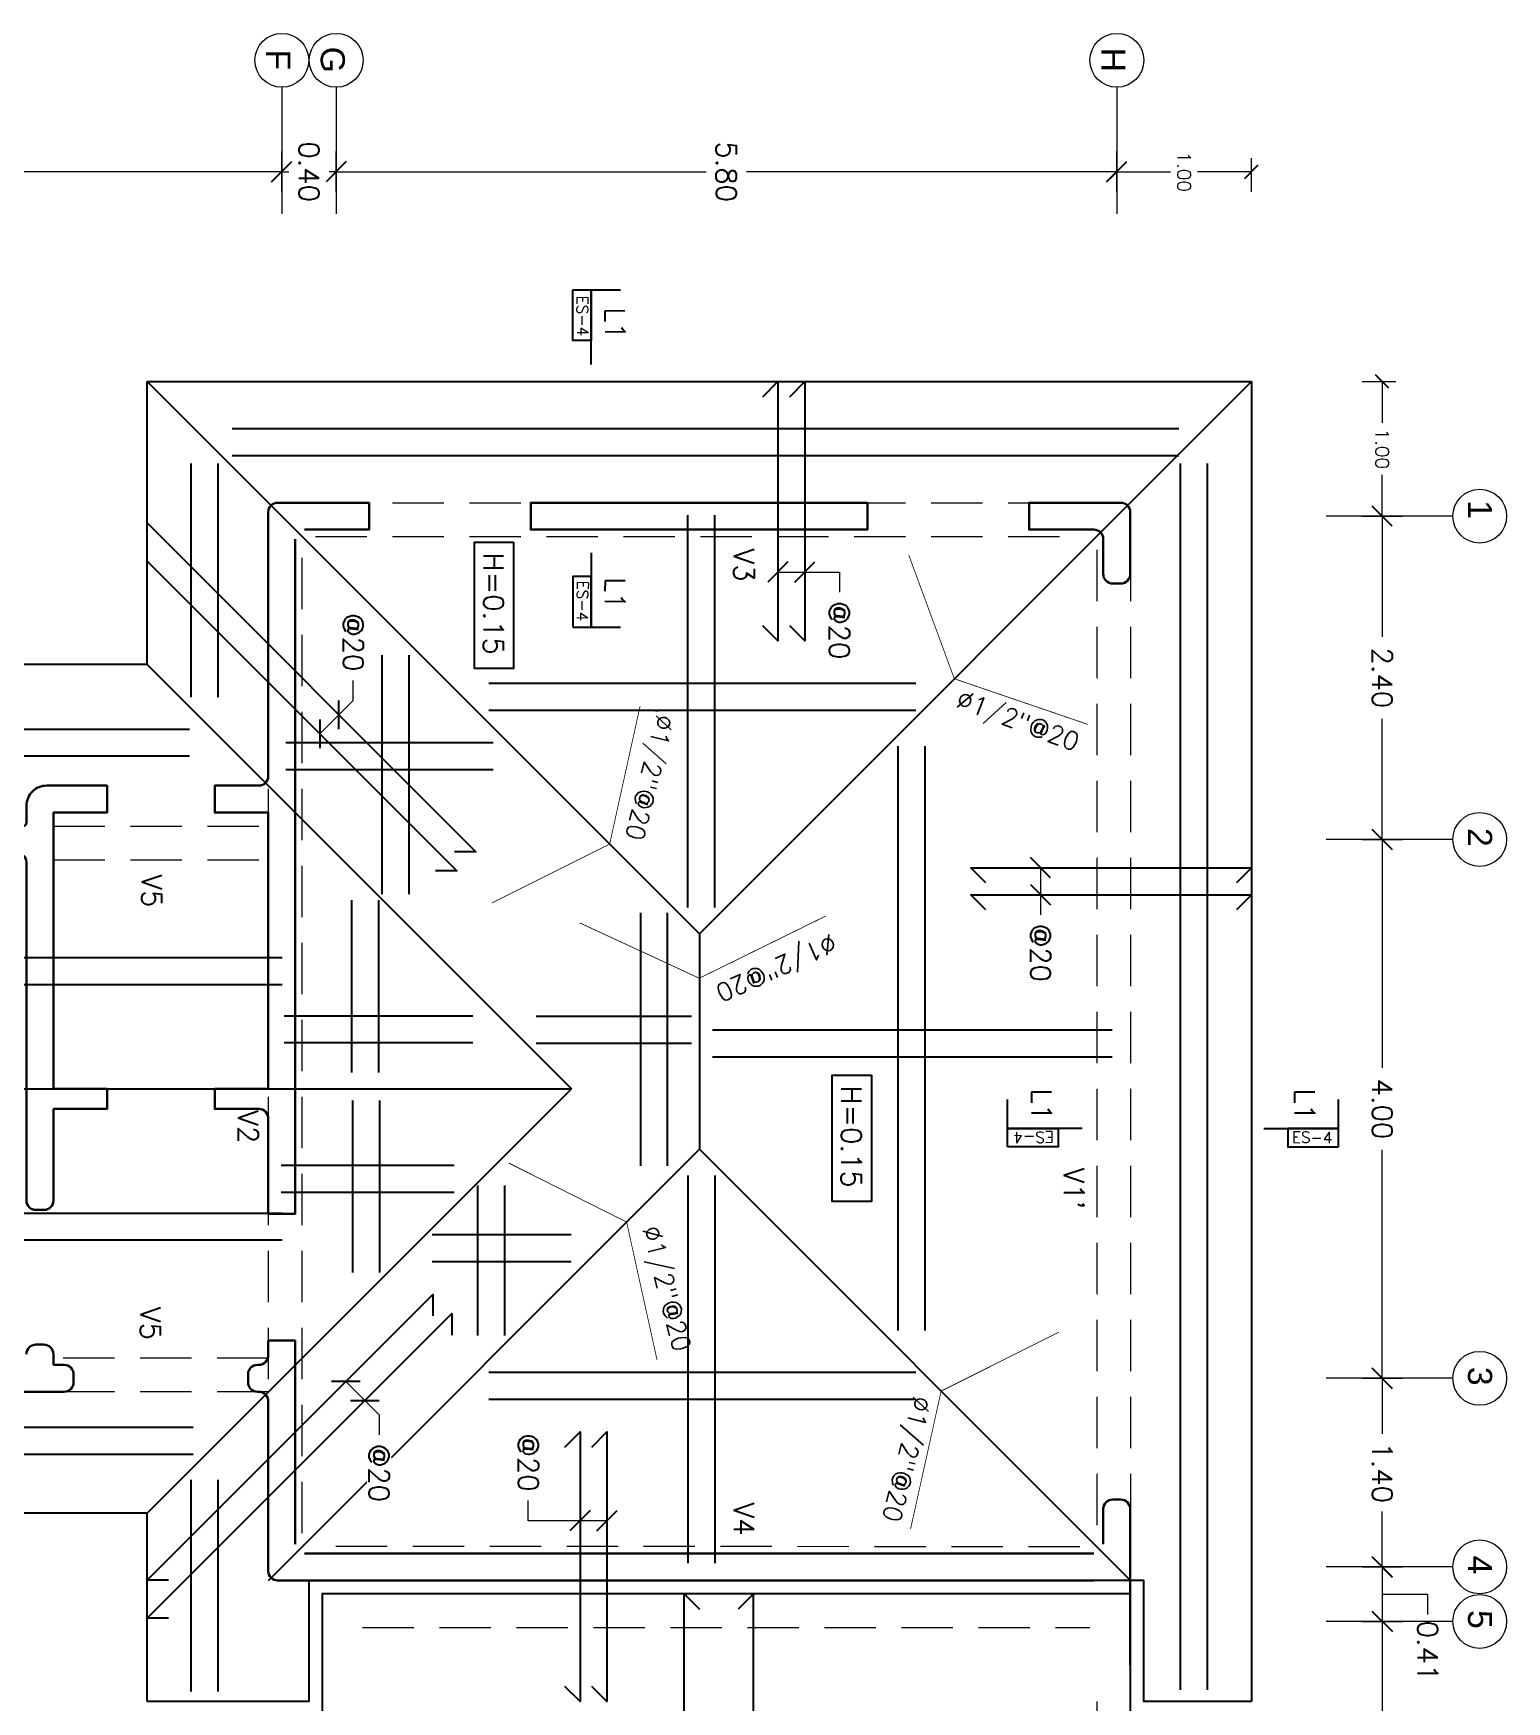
# Model space of a CAD drawing. Header units: metres. Extents: x -44 to 358, y -286 to 66.
# Drawn here: x 27.14 to 38.07, y -191.84 to -179.46 of the extents above; entities that cross this region are included whole.
import ezdxf
from ezdxf.enums import TextEntityAlignment as Align

# ---------------------------------------------------------------- set-up
doc = ezdxf.new("R2010")
doc.units = ezdxf.units.M
doc.header["$LTSCALE"] = 0.3
doc.header["$PDMODE"] = 3
doc.linetypes.add('Grid Line 1_2_', pattern=[22.225, 12.7, -3.175, 3.175, -3.175])
doc.linetypes.add('HIDDEN', pattern=[9.525, 6.35, -3.175])
for name, color, linetype, lineweight in [('0-S-GRID', 1, 'Continuous', 9), ('0-S-GRID-IDEN', 1, 'Continuous', 9), ('A-WALL', 7, 'Continuous', 30), ('Columnas', 7, 'Continuous', 18), ('VIGAS', 1, 'HIDDEN', 15)]:
    doc.layers.add(name, color=color, linetype=linetype, lineweight=lineweight)
for name, color, linetype in [('ACERO', 5, 'Continuous'), ('BP', 3, 'Continuous'), ('DIMCOL', 4, 'Continuous'), ('DIMTEXTO', 4, 'Continuous'), ('HATCH', 8, 'Continuous'), ('REBAR', 5, 'Continuous'), ('TEXTOS', 4, 'Continuous')]:
    doc.layers.add(name, color=color, linetype=linetype)
doc.styles.add('Arial_2', font='arial.ttf', dxfattribs={"height": 0.2})
doc.styles.add('SMPLEX', font='simplex.shx')
doc.dimstyles.new('DIM-50', dxfattribs={"dimscale": 0.5, "dimtxt": 0.2, "dimasz": 0.2, "dimexe": 0.2, "dimexo": 0.2, "dimgap": 0.1, "dimtad": 0, "dimtih": 1, "dimtoh": 1, "dimzin": 0, "dimdsep": 46, "dimtxsty": 'SMPLEX', "dimblk1": 'OBLIQUE', "dimblk2": 'OBLIQUE', "dimsah": 1, "dimcen": 0.2, "dimclrd": 4, "dimclre": 4, "dimclrt": 4, "dimadec": 0, "dimazin": 0, "dimtfac": 1, "dimtmove": 0, "dimatfit": 3, "dimldrblk": 'OPEN30', "dimfxl": 0.3, "dimfxlon": 1, "dimtfill": 1, "dimtolj": 1, "dimtzin": 0, "dimarcsym": 0})
doc.dimstyles.new('DIM-75', dxfattribs={"dimscale": 0.75, "dimtxt": 0.2, "dimasz": 0.2, "dimexe": 0.2, "dimexo": 0.2, "dimgap": 0.1, "dimtad": 0, "dimtih": 1, "dimtoh": 1, "dimzin": 0, "dimdsep": 46, "dimtxsty": 'SMPLEX', "dimblk1": 'OBLIQUE', "dimblk2": 'OBLIQUE', "dimsah": 1, "dimcen": 0.2, "dimclrd": 4, "dimclre": 4, "dimclrt": 4, "dimadec": 0, "dimazin": 0, "dimtfac": 1, "dimtmove": 0, "dimatfit": 3, "dimldrblk": 'OBLIQUE', "dimfxl": 0.2, "dimfxlon": 1, "dimtfill": 1, "dimtolj": 1, "dimtzin": 0, "dimarcsym": 0})

# ---------------------------------------------------------------- blocks, each defined once
blk = doc.blocks.new('A$C2bbc346b')
at = {"layer": 'A-WALL', "color": 7, "true_color": 0xffffff}
for p, q in [((7.8, -0.27), (7.8, -6.13)), ((0.2, -0.751), (0, -0.751)), ((6.4, -7.995), (6.4, -7.915)), ((6.47, -7.845), (6.53, -7.845)), ((6.6, -7.995), (6.6, -7.915)), ((6.32, -7.995), (6.4, -7.995)), ((6.6, -7.995), (6.6, -8.725)), ((6.25, -8.065), (6.25, -8.125))]:
    blk.add_line(p, q, dxfattribs=at)
blk.add_lwpolyline([(0, -0.07), (0, -0.751), (0.2, -0.751), (0.2, -0.27, -0.414214), (0.27, -0.2), (0.53, -0.2, 0.414214), (0.6, -0.13), (0.6, -0.07, 0.414214), (0.53, 0), (0.07, 0, 0.414214)], format="xyb", close=True, dxfattribs=at)
for points in [[(7.73, -0.2), (7.47, -0.2, -0.414214), (7.4, -0.13), (7.4, -0.07, -0.414214), (7.47, 0), (8.63, 0)], [(8, -0.27), (8, -6.33, -0.414214), (7.93, -6.4), (6.67, -6.4, 0.414214), (6.6, -6.47), (6.6, -6.48, -0.414214), (6.53, -6.55), (6.47, -6.55, -0.414214), (6.4, -6.48), (6.4, -6.47, 0.414214), (6.33, -6.4), (6.22, -6.4), (6.22, -6.2), (7.73, -6.2)], [(0.2, -6.13), (0.2, -5.651), (0, -5.651), (0, -6.33, 0.414214), (0.07, -6.4)], [(0.27, -6.2), (5.28, -6.2), (5.28, -6.4), (4.57, -6.4, 0.414214), (4.5, -6.47), (4.5, -6.797), (4.35, -6.797), (4.35, -6.4), (2.3, -6.4), (2.3, -6.797), (2.1, -6.797), (2.1, -6.47, 0.414214), (2.03, -6.4), (0.07, -6.4)], [(4.35, -7.995), (2.3, -7.995), (2.3, -7.597), (2.1, -7.597), (2.1, -8.045, 0.414214), (2.25, -8.195), (2.375, -8.195, -0.414214), (2.4, -8.22)]]:
    blk.add_lwpolyline(points, format="xyb", dxfattribs=at)
blk.add_lwpolyline([(0, -1.951), (0.2, -1.951), (0.2, -4.451), (0, -4.451)], close=True, dxfattribs=at)
blk.add_lwpolyline([(4.5, -7.995), (4.5, -7.597), (4.35, -7.597), (4.35, -7.995)], dxfattribs=at)
at = {"layer": 'A-WALL', "color": 7, "true_color": 0xffffff, "transparency": 33554684}
blk.add_lwpolyline([(2.4, -8.219), (2.4, -8.97, 0.414214), (2.425, -8.995), (2.575, -8.995, 0.414214), (2.6, -8.97), (2.6, -8.265, -0.414214), (2.67, -8.195), (5.18, -8.195, 0.414214), (5.25, -8.125), (5.25, -8.065, 0.414214), (5.18, -7.995), (4.5, -7.995)], format="xyb", dxfattribs=at)
at = {"layer": 'A-WALL', "color": 7, "true_color": 0xffffff}
for centre, start, end in [((6.47, -7.915), 90, 180), ((6.53, -7.915), 0, 90), ((6.32, -8.065), 90, 180), ((6.32, -8.125), 180, 270)]:
    blk.add_arc(centre, 0.07, start, end, dxfattribs=at)
blk = doc.blocks.new('_OBLIQUE')
at = {"color": 0, "linetype": 'ByBlock'}
blk.add_line((-0.5, -0.5), (0.5, 0.5), dxfattribs=at)
blk = doc.blocks.new('*D2237')
at = {"layer": 'DEFPOINTS', "color": 0, "transparency": 16777216}
for p in [(20.792, -18.157), (18.392, -18.574), (20.792, -18.574)]:
    blk.add_point(p, dxfattribs=at)
at = {"layer": 'DIMTEXTO', "color": 4, "lineweight": -2, "transparency": 16777216}
for p, q in [((18.392, -18.307), (18.392, -18.007)), ((20.792, -18.307), (20.792, -18.007)), ((18.392, -18.157), (19.288, -18.157)), ((20.792, -18.157), (19.896, -18.157))]:
    blk.add_line(p, q, dxfattribs=at)
at = {"layer": 'DIMTEXTO', "color": 4, "lineweight": -2, "transparency": 16777216, "xscale": 0.15, "yscale": 0.15, "zscale": 0.15, "rotation": 180}
blk.add_blockref('_OBLIQUE', (18.392, -18.157), dxfattribs=at)
at = {"layer": 'DIMTEXTO', "color": 4, "lineweight": -2, "transparency": 16777216, "xscale": 0.15, "yscale": 0.15, "zscale": 0.15}
blk.add_blockref('_OBLIQUE', (20.792, -18.157), dxfattribs=at)
at = {"layer": 'DIMTEXTO', "color": 4, "transparency": 16777216, "insert": (19.592, -18.157), "char_height": 0.15, "attachment_point": 5, "style": 'SMPLEX', "bg_fill": 3, "box_fill_scale": 1.1, "bg_fill_color": 256, "bg_fill_true_color": 13158600, "bg_fill_transparency": 0}
blk.add_mtext('\\A1;2.40', dxfattribs=at)
blk = doc.blocks.new('*D2238')
at = {"layer": 'DEFPOINTS', "color": 0, "ltscale": 0.05, "transparency": 16777216}
for p in [(24.792, -18.157), (20.792, -18.574), (24.792, -18.574)]:
    blk.add_point(p, dxfattribs=at)
at = {"layer": 'DIMTEXTO', "color": 4, "lineweight": -2, "ltscale": 0.05, "transparency": 16777216}
for p, q in [((20.792, -18.307), (20.792, -18.007)), ((24.792, -18.307), (24.792, -18.007)), ((20.792, -18.157), (22.488, -18.157)), ((24.792, -18.157), (23.096, -18.157))]:
    blk.add_line(p, q, dxfattribs=at)
at = {"layer": 'DIMTEXTO', "color": 4, "lineweight": -2, "ltscale": 0.05, "transparency": 16777216, "xscale": 0.15, "yscale": 0.15, "zscale": 0.15, "rotation": 180}
blk.add_blockref('_OBLIQUE', (20.792, -18.157), dxfattribs=at)
at = {"layer": 'DIMTEXTO', "color": 4, "lineweight": -2, "ltscale": 0.05, "transparency": 16777216, "xscale": 0.15, "yscale": 0.15, "zscale": 0.15}
blk.add_blockref('_OBLIQUE', (24.792, -18.157), dxfattribs=at)
at = {"layer": 'DIMTEXTO', "color": 4, "ltscale": 0.05, "transparency": 16777216, "insert": (22.792, -18.157), "char_height": 0.15, "attachment_point": 5, "style": 'SMPLEX', "bg_fill": 3, "box_fill_scale": 1.1, "bg_fill_color": 256, "bg_fill_true_color": 13158600, "bg_fill_transparency": 0}
blk.add_mtext('\\A1;4.00', dxfattribs=at)
blk = doc.blocks.new('*D2239')
at = {"layer": 'DEFPOINTS', "color": 0, "ltscale": 0.05, "transparency": 16777216}
for p in [(26.192, -18.157), (24.792, -18.574), (26.192, -18.574)]:
    blk.add_point(p, dxfattribs=at)
at = {"layer": 'DIMTEXTO', "color": 4, "lineweight": -2, "ltscale": 0.05, "transparency": 16777216}
for p, q in [((24.792, -18.307), (24.792, -18.007)), ((26.192, -18.307), (26.192, -18.007)), ((24.792, -18.157), (25.203, -18.157)), ((26.192, -18.157), (25.781, -18.157))]:
    blk.add_line(p, q, dxfattribs=at)
at = {"layer": 'DIMTEXTO', "color": 4, "lineweight": -2, "ltscale": 0.05, "transparency": 16777216, "xscale": 0.15, "yscale": 0.15, "zscale": 0.15, "rotation": 180}
blk.add_blockref('_OBLIQUE', (24.792, -18.157), dxfattribs=at)
at = {"layer": 'DIMTEXTO', "color": 4, "lineweight": -2, "ltscale": 0.05, "transparency": 16777216, "xscale": 0.15, "yscale": 0.15, "zscale": 0.15}
blk.add_blockref('_OBLIQUE', (26.192, -18.157), dxfattribs=at)
at = {"layer": 'DIMTEXTO', "color": 4, "ltscale": 0.05, "transparency": 16777216, "insert": (25.492, -18.157), "char_height": 0.15, "attachment_point": 5, "style": 'SMPLEX', "bg_fill": 3, "box_fill_scale": 1.1, "bg_fill_color": 256, "bg_fill_true_color": 13158600, "bg_fill_transparency": 0}
blk.add_mtext('\\A1;1.40', dxfattribs=at)
blk = doc.blocks.new('*D2240')
at = {"layer": 'DEFPOINTS', "color": 0, "ltscale": 0.05, "transparency": 16777216}
for p in [(26.597, -18.157), (26.192, -18.574), (26.597, -18.574)]:
    blk.add_point(p, dxfattribs=at)
at = {"layer": 'DIMTEXTO', "color": 4, "lineweight": -2, "ltscale": 0.05, "transparency": 16777216}
for p, q in [((26.394, -18.157), (26.394, -17.82)), ((26.394, -17.82), (26.544, -17.82)), ((26.192, -18.307), (26.192, -18.007)), ((26.597, -18.307), (26.597, -18.007)), ((26.192, -18.157), (26.597, -18.157))]:
    blk.add_line(p, q, dxfattribs=at)
at = {"layer": 'DIMTEXTO', "color": 4, "lineweight": -2, "ltscale": 0.05, "transparency": 16777216, "xscale": 0.15, "yscale": 0.15, "zscale": 0.15, "rotation": 180}
blk.add_blockref('_OBLIQUE', (26.192, -18.157), dxfattribs=at)
at = {"layer": 'DIMTEXTO', "color": 4, "lineweight": -2, "ltscale": 0.05, "transparency": 16777216, "xscale": 0.15, "yscale": 0.15, "zscale": 0.15}
blk.add_blockref('_OBLIQUE', (26.597, -18.157), dxfattribs=at)
at = {"layer": 'DIMTEXTO', "color": 4, "ltscale": 0.05, "transparency": 16777216, "insert": (26.816, -17.82), "char_height": 0.15, "attachment_point": 5, "style": 'SMPLEX', "bg_fill": 3, "box_fill_scale": 1.1, "bg_fill_color": 256, "bg_fill_true_color": 13158600, "bg_fill_transparency": 0}
blk.add_mtext('\\A1;0.41', dxfattribs=at)
blk = doc.blocks.new('*D2241')
at = {"layer": 'DEFPOINTS', "color": 0, "ltscale": 0.05, "transparency": 16777216}
for p in [(28.792, -18.157), (26.597, -18.574), (28.792, -18.574)]:
    blk.add_point(p, dxfattribs=at)
at = {"layer": 'DIMTEXTO', "color": 4, "lineweight": -2, "ltscale": 0.05, "transparency": 16777216}
for p, q in [((26.597, -18.307), (26.597, -18.007)), ((28.792, -18.307), (28.792, -18.007)), ((26.597, -18.157), (27.391, -18.157)), ((28.792, -18.157), (27.998, -18.157))]:
    blk.add_line(p, q, dxfattribs=at)
at = {"layer": 'DIMTEXTO', "color": 4, "lineweight": -2, "ltscale": 0.05, "transparency": 16777216, "xscale": 0.15, "yscale": 0.15, "zscale": 0.15, "rotation": 180}
blk.add_blockref('_OBLIQUE', (26.597, -18.157), dxfattribs=at)
at = {"layer": 'DIMTEXTO', "color": 4, "lineweight": -2, "ltscale": 0.05, "transparency": 16777216, "xscale": 0.15, "yscale": 0.15, "zscale": 0.15}
blk.add_blockref('_OBLIQUE', (28.792, -18.157), dxfattribs=at)
at = {"layer": 'DIMTEXTO', "color": 4, "ltscale": 0.05, "transparency": 16777216, "insert": (27.694, -18.157), "char_height": 0.15, "attachment_point": 5, "style": 'SMPLEX', "bg_fill": 3, "box_fill_scale": 1.1, "bg_fill_color": 256, "bg_fill_true_color": 13158600, "bg_fill_transparency": 0}
blk.add_mtext('\\A1;2.20', dxfattribs=at)
blk = doc.blocks.new('*D2243')
at = {"layer": 'DEFPOINTS', "color": 0, "ltscale": 0.2, "transparency": 16777216}
for p in [(15.835, -26.328), (16.148, -26.328), (16.148, -31.922)]:
    blk.add_point(p, dxfattribs=at)
at = {"layer": 'DIMTEXTO', "color": 4, "lineweight": -2, "ltscale": 0.2, "transparency": 16777216}
for p, q in [((15.985, -26.328), (15.685, -26.328)), ((15.835, -26.328), (15.835, -28.975)), ((15.835, -31.922), (15.835, -29.275)), ((15.985, -31.922), (15.685, -31.922))]:
    blk.add_line(p, q, dxfattribs=at)
at = {"layer": 'DIMTEXTO', "color": 4, "lineweight": -2, "ltscale": 0.2, "transparency": 16777216, "xscale": 0.15, "yscale": 0.15, "zscale": 0.15}
for p, rotation in [((15.835, -26.328), 90), ((15.835, -31.922), 270)]:
    blk.add_blockref('_OBLIQUE', p, dxfattribs=dict(at, rotation=rotation))
at = {"layer": 'DIMTEXTO', "color": 4, "ltscale": 0.2, "transparency": 16777216, "insert": (15.835, -29.125), "char_height": 0.15, "attachment_point": 5, "style": 'SMPLEX', "bg_fill": 3, "box_fill_scale": 1.1, "bg_fill_color": 256, "bg_fill_true_color": 13158600, "bg_fill_transparency": 0}
blk.add_mtext('\\A1;5.59', dxfattribs=at)
blk = doc.blocks.new('*D2244')
at = {"layer": 'DEFPOINTS', "color": 0, "ltscale": 0.2, "transparency": 16777216}
for p in [(15.835, -25.924), (16.148, -25.924), (16.148, -26.328)]:
    blk.add_point(p, dxfattribs=at)
at = {"layer": 'DIMTEXTO', "color": 4, "lineweight": -2, "ltscale": 0.2, "transparency": 16777216}
for p, q in [((15.835, -25.924), (15.835, -25.774)), ((15.985, -25.924), (15.685, -25.924)), ((15.835, -25.924), (15.835, -25.976)), ((15.985, -26.328), (15.685, -26.328)), ((15.835, -26.328), (15.835, -26.276)), ((15.835, -26.328), (15.835, -26.478))]:
    blk.add_line(p, q, dxfattribs=at)
at = {"layer": 'DIMTEXTO', "color": 4, "lineweight": -2, "ltscale": 0.2, "transparency": 16777216, "xscale": 0.15, "yscale": 0.15, "zscale": 0.15}
for p, rotation in [((15.835, -25.924), 270), ((15.835, -26.328), 90)]:
    blk.add_blockref('_OBLIQUE', p, dxfattribs=dict(at, rotation=rotation))
at = {"layer": 'DIMTEXTO', "color": 4, "ltscale": 0.2, "transparency": 16777216, "insert": (15.835, -26.126), "char_height": 0.15, "attachment_point": 5, "style": 'SMPLEX', "bg_fill": 3, "box_fill_scale": 1.1, "bg_fill_color": 256, "bg_fill_true_color": 13158600, "bg_fill_transparency": 0}
blk.add_mtext('\\A1;0.40', dxfattribs=at)
blk = doc.blocks.new('*D2245')
at = {"layer": 'DEFPOINTS', "color": 0, "ltscale": 0.2, "transparency": 16777216}
for p in [(15.835, -20.128), (16.148, -20.128), (16.148, -25.924)]:
    blk.add_point(p, dxfattribs=at)
at = {"layer": 'DIMTEXTO', "color": 4, "lineweight": -2, "ltscale": 0.2, "transparency": 16777216}
for p, q in [((15.985, -20.128), (15.685, -20.128)), ((15.835, -20.128), (15.835, -22.876)), ((15.835, -25.924), (15.835, -23.176)), ((15.985, -25.924), (15.685, -25.924))]:
    blk.add_line(p, q, dxfattribs=at)
at = {"layer": 'DIMTEXTO', "color": 4, "lineweight": -2, "ltscale": 0.2, "transparency": 16777216, "xscale": 0.15, "yscale": 0.15, "zscale": 0.15}
for p, rotation in [((15.835, -20.128), 90), ((15.835, -25.924), 270)]:
    blk.add_blockref('_OBLIQUE', p, dxfattribs=dict(at, rotation=rotation))
at = {"layer": 'DIMTEXTO', "color": 4, "ltscale": 0.2, "transparency": 16777216, "insert": (15.835, -23.026), "char_height": 0.15, "attachment_point": 5, "style": 'SMPLEX', "bg_fill": 3, "box_fill_scale": 1.1, "bg_fill_color": 256, "bg_fill_true_color": 13158600, "bg_fill_transparency": 0}
blk.add_mtext('\\A1;5.80', dxfattribs=at)
blk = doc.blocks.new('*D2259')
at = {"layer": 'DEFPOINTS', "color": 0, "transparency": 16777216}
for p in [(21.002, -20.433), (21.202, -20.429), (21.002, -20.694)]:
    blk.add_point(p, dxfattribs=at)
at = {"layer": 'DIMTEXTO', "color": 4, "lineweight": -2, "transparency": 16777216}
for p, q in [((21.002, -20.583), (21.002, -20.844)), ((21.202, -20.579), (21.202, -20.844)), ((21.002, -20.694), (21.202, -20.694)), ((21.202, -20.694), (21.352, -20.694))]:
    blk.add_line(p, q, dxfattribs=at)
at = {"layer": 'DIMTEXTO', "color": 4, "lineweight": -2, "transparency": 16777216, "xscale": 0.15, "yscale": 0.15, "zscale": 0.15, "rotation": 180}
blk.add_blockref('_OBLIQUE', (21.002, -20.694), dxfattribs=at)
at = {"layer": 'DIMTEXTO', "color": 4, "lineweight": -2, "transparency": 16777216, "xscale": 0.15, "yscale": 0.15, "zscale": 0.15}
blk.add_blockref('_OBLIQUE', (21.202, -20.694), dxfattribs=at)
at = {"layer": 'DIMTEXTO', "color": 4, "transparency": 16777216, "insert": (21.634, -20.694), "char_height": 0.15, "attachment_point": 5, "style": 'SMPLEX', "bg_fill": 3, "box_fill_scale": 1.1, "bg_fill_color": 256, "bg_fill_true_color": 13158600, "bg_fill_transparency": 0}
blk.add_mtext('\\A1;@20', dxfattribs=at)
blk = doc.blocks.new('*D2260')
at = {"layer": 'DEFPOINTS', "color": 0, "transparency": 16777216}
for p in [(24.815, -25.852), (25.75, -26.505), (25.612, -26.649)]:
    blk.add_point(p, dxfattribs=at)
at = {"layer": 'DIMTEXTO', "color": 4, "lineweight": -2, "transparency": 16777216}
for p, q in [((25.062, -25.817), (24.85, -25.605)), ((24.956, -25.711), (25.062, -25.605)), ((25.062, -25.605), (25.212, -25.605)), ((24.921, -25.958), (24.709, -25.746)), ((24.815, -25.852), (24.956, -25.711))]:
    blk.add_line(p, q, dxfattribs=at)
at = {"layer": 'DIMTEXTO', "color": 4, "lineweight": -2, "transparency": 16777216, "xscale": 0.15, "yscale": 0.15, "zscale": 0.15}
for p, rotation in [((24.956, -25.711), 44.99999999999577), ((24.815, -25.852), 224.9999999999958)]:
    blk.add_blockref('_OBLIQUE', p, dxfattribs=dict(at, rotation=rotation))
at = {"layer": 'DIMTEXTO', "color": 4, "transparency": 16777216, "insert": (25.495, -25.605), "char_height": 0.15, "attachment_point": 5, "style": 'SMPLEX', "bg_fill": 3, "box_fill_scale": 1.1, "bg_fill_color": 256, "bg_fill_true_color": 13158600, "bg_fill_transparency": 0}
blk.add_mtext('\\A1;@20', dxfattribs=at)
blk = doc.blocks.new('*D2261')
at = {"layer": 'DEFPOINTS', "color": 0, "transparency": 16777216}
for p in [(19.867, -25.903), (19.129, -26.64), (19.274, -26.779)]:
    blk.add_point(p, dxfattribs=at)
at = {"layer": 'DIMTEXTO', "color": 4, "lineweight": -2, "transparency": 16777216}
for p, q in [((19.761, -25.797), (19.611, -25.797)), ((19.761, -26.009), (19.973, -25.797)), ((19.867, -25.903), (19.761, -25.797)), ((20.008, -26.045), (19.867, -25.903)), ((19.902, -26.151), (20.114, -25.938))]:
    blk.add_line(p, q, dxfattribs=at)
at = {"layer": 'DIMTEXTO', "color": 4, "lineweight": -2, "transparency": 16777216, "xscale": 0.15, "yscale": 0.15, "zscale": 0.15}
for p, rotation in [((19.867, -25.903), 135.000013559175), ((20.008, -26.045), 315.000013559175)]:
    blk.add_blockref('_OBLIQUE', p, dxfattribs=dict(at, rotation=rotation))
at = {"layer": 'DIMTEXTO', "color": 4, "transparency": 16777216, "insert": (19.328, -25.797), "char_height": 0.15, "attachment_point": 5, "style": 'SMPLEX', "bg_fill": 3, "box_fill_scale": 1.1, "bg_fill_color": 256, "bg_fill_true_color": 13158600, "bg_fill_transparency": 0}
blk.add_mtext('\\A1;@20', dxfattribs=at)
blk = doc.blocks.new('*D2279')
at = {"layer": 'DEFPOINTS', "color": 0, "transparency": 16777216}
for p in [(19.113, -22.444), (18.807, -22.644), (19.113, -22.644)]:
    blk.add_point(p, dxfattribs=at)
at = {"layer": 'DIMTEXTO', "color": 4, "lineweight": -2, "transparency": 16777216}
for p, q in [((18.807, -22.444), (18.807, -22.187)), ((18.807, -22.187), (18.957, -22.187)), ((18.957, -22.444), (18.657, -22.444)), ((18.807, -22.644), (18.807, -22.444)), ((18.957, -22.644), (18.657, -22.644))]:
    blk.add_line(p, q, dxfattribs=at)
at = {"layer": 'DIMTEXTO', "color": 4, "lineweight": -2, "transparency": 16777216, "xscale": 0.15, "yscale": 0.15, "zscale": 0.15}
for p, rotation in [((18.807, -22.444), 90), ((18.807, -22.644), 270)]:
    blk.add_blockref('_OBLIQUE', p, dxfattribs=dict(at, rotation=rotation))
at = {"layer": 'DIMTEXTO', "color": 4, "transparency": 16777216, "insert": (19.239, -22.187), "char_height": 0.15, "attachment_point": 5, "style": 'SMPLEX', "bg_fill": 3, "box_fill_scale": 1.1, "bg_fill_color": 256, "bg_fill_true_color": 13158600, "bg_fill_transparency": 0}
blk.add_mtext('\\A1;@20', dxfattribs=at)
blk = doc.blocks.new('*D2280')
at = {"layer": 'DEFPOINTS', "color": 0, "transparency": 16777216}
for p in [(26.987, -23.913), (25.849, -24.113), (26.987, -24.113)]:
    blk.add_point(p, dxfattribs=at)
at = {"layer": 'DIMTEXTO', "color": 4, "lineweight": -2, "transparency": 16777216}
for p, q in [((25.999, -23.913), (25.699, -23.913)), ((25.849, -23.913), (25.849, -24.113)), ((25.999, -24.113), (25.699, -24.113)), ((25.849, -24.113), (25.849, -24.497)), ((25.849, -24.497), (25.699, -24.497))]:
    blk.add_line(p, q, dxfattribs=at)
at = {"layer": 'DIMTEXTO', "color": 4, "lineweight": -2, "transparency": 16777216, "xscale": 0.15, "yscale": 0.15, "zscale": 0.15}
for p, rotation in [((25.849, -23.913), 90), ((25.849, -24.113), 270)]:
    blk.add_blockref('_OBLIQUE', p, dxfattribs=dict(at, rotation=rotation))
at = {"layer": 'DIMTEXTO', "color": 4, "transparency": 16777216, "insert": (25.417, -24.497), "char_height": 0.15, "attachment_point": 5, "style": 'SMPLEX', "bg_fill": 3, "box_fill_scale": 1.1, "bg_fill_color": 256, "bg_fill_true_color": 13158600, "bg_fill_transparency": 0}
blk.add_mtext('\\A1;@20', dxfattribs=at)
blk = doc.blocks.new('*D2292')
at = {"layer": 'DEFPOINTS', "color": 0, "ltscale": 0.2, "transparency": 16777216}
for p in [(17.392, -18.157), (18.392, -18.574), (17.392, -19.776)]:
    blk.add_point(p, dxfattribs=at)
at = {"layer": 'DIMTEXTO', "color": 4, "lineweight": -2, "ltscale": 0.2, "transparency": 16777216}
for p, q in [((17.392, -18.307), (17.392, -18.057)), ((18.392, -18.307), (18.392, -18.057)), ((17.392, -18.157), (17.699, -18.157)), ((18.392, -18.157), (18.085, -18.157))]:
    blk.add_line(p, q, dxfattribs=at)
at = {"layer": 'DIMTEXTO', "color": 4, "lineweight": -2, "ltscale": 0.2, "transparency": 16777216, "xscale": 0.1, "yscale": 0.1, "zscale": 0.1, "rotation": 180}
blk.add_blockref('_OBLIQUE', (17.392, -18.157), dxfattribs=at)
at = {"layer": 'DIMTEXTO', "color": 4, "lineweight": -2, "ltscale": 0.2, "transparency": 16777216, "xscale": 0.1, "yscale": 0.1, "zscale": 0.1}
blk.add_blockref('_OBLIQUE', (18.392, -18.157), dxfattribs=at)
at = {"layer": 'DIMTEXTO', "color": 4, "ltscale": 0.2, "transparency": 16777216, "insert": (17.892, -18.157), "char_height": 0.1, "attachment_point": 5, "style": 'SMPLEX', "bg_fill": 3, "box_fill_scale": 1.1, "bg_fill_color": 256, "bg_fill_true_color": 13158600, "bg_fill_transparency": 0}
blk.add_mtext('\\A1;1.00', dxfattribs=at)
blk = doc.blocks.new('_Open30')
at = {"color": 0, "lineweight": -2}
for p, q in [((-1, 0.27), (0, 0)), ((0, 0), (-1, -0.27)), ((0, 0), (-1, 0))]:
    blk.add_line(p, q, dxfattribs=at)
blk = doc.blocks.new('*D2293')
at = {"layer": 'DEFPOINTS', "color": 0, "ltscale": 0.2, "transparency": 16777216}
for p in [(15.835, -19.128), (17.392, -19.128), (16.148, -20.128)]:
    blk.add_point(p, dxfattribs=at)
at = {"layer": 'DIMTEXTO', "color": 4, "lineweight": -2, "ltscale": 0.2, "transparency": 16777216}
for p, q in [((15.985, -19.128), (15.735, -19.128)), ((15.835, -19.128), (15.835, -19.528)), ((15.835, -20.128), (15.835, -19.728)), ((15.985, -20.128), (15.735, -20.128))]:
    blk.add_line(p, q, dxfattribs=at)
at = {"layer": 'DIMTEXTO', "color": 4, "lineweight": -2, "ltscale": 0.2, "transparency": 16777216, "xscale": 0.1, "yscale": 0.1, "zscale": 0.1}
for p, rotation in [((15.835, -19.128), 90), ((15.835, -20.128), 270)]:
    blk.add_blockref('_OBLIQUE', p, dxfattribs=dict(at, rotation=rotation))
at = {"layer": 'DIMTEXTO', "color": 4, "ltscale": 0.2, "transparency": 16777216, "insert": (15.835, -19.628), "char_height": 0.1, "attachment_point": 5, "style": 'SMPLEX', "bg_fill": 3, "box_fill_scale": 1.1, "bg_fill_color": 256, "bg_fill_true_color": 13158600, "bg_fill_transparency": 0}
blk.add_mtext('\\A1;1.00', dxfattribs=at)
blk = doc.blocks.new('A$C2e44df1d')
at = {"layer": '0-S-GRID-IDEN'}
for centre in [(3.584, 25.706), (5.984, 25.706), (9.984, 25.706), (11.384, 25.706), (11.789, 25.706), (0.2, 23.012), (0.2, 17.216), (0.2, 16.812)]:
    blk.add_circle(centre, 0.2, dxfattribs=at)
at = {"layer": 'ACERO', "ltscale": 0.2}
for p, q in [((12.297, 23.684), (3.193, 23.684)), ((2.936, 23.473), (2.936, 16.444)), ((3.136, 23.473), (3.136, 16.444)), ((12.297, 23.484), (3.193, 23.484)), ((7.4, 22.977), (7.4, 20.01)), ((7.6, 22.977), (7.6, 20.01)), ((9.63, 21.588), (5.291, 21.588)), ((4.827, 21.519), (4.827, 18.348)), ((9.941, 21.519), (9.941, 18.348)), ((9.63, 21.388), (5.291, 21.388)), ((6.49, 20.027), (3.577, 20.027)), ((8.478, 20.027), (11.356, 20.027)), ((6.49, 19.827), (3.577, 19.827)), ((7.298, 19.854), (7.298, 18.701)), ((7.498, 19.854), (7.498, 18.701)), ((6.529, 19.674), (8.407, 19.674)), ((6.529, 19.474), (8.407, 19.474)), ((8.919, 18.96), (8.919, 17.929)), ((9.119, 18.96), (9.119, 17.929)), ((9.665, 18.467), (8.552, 18.467)), ((5.266, 18.38), (5.266, 16.841)), ((5.466, 18.38), (5.466, 16.841)), ((7.292, 16.829), (7.292, 18.231)), ((7.492, 16.829), (7.492, 18.231)), ((9.665, 18.267), (8.552, 18.267)), ((8.402, 16.806), (8.402, 18.092)), ((8.602, 16.806), (8.602, 18.092)), ((4.615, 17.755), (6.39, 17.755)), ((4.615, 17.555), (6.39, 17.555)), ((7.713, 17.531), (6.434, 17.531)), ((9.198, 17.539), (7.922, 17.539)), ((9.198, 17.339), (7.922, 17.339)), ((7.713, 17.331), (6.434, 17.331)), ((6.861, 9.444), (6.861, 16.815)), ((7.061, 9.444), (7.061, 16.815)), ((8.757, 9.444), (8.757, 16.815)), ((8.957, 9.444), (8.957, 16.815)), ((4.928, 16.339), (3.193, 16.339)), ((12.308, 16.339), (10.737, 16.339)), ((4.928, 16.139), (3.193, 16.139)), ((5.164, 10.147), (5.164, 16.127)), ((5.364, 10.147), (5.364, 16.127)), ((10.347, 10.057), (10.347, 16.154)), ((10.547, 10.057), (10.547, 16.154)), ((12.308, 16.139), (10.737, 16.139))]:
    blk.add_line(p, q, dxfattribs=at)
at = {"layer": 'ACERO'}
for points in [[(6.307, 22.039), (6.194, 21.927), (6.194, 24.012), (6.307, 23.899)], [(6.507, 22.039), (6.394, 21.927), (6.394, 24.012), (6.507, 23.899)], [(2.697, 20.583), (2.584, 20.695), (4.51, 20.695), (4.397, 20.583)], [(2.697, 20.383), (2.584, 20.495), (4.51, 20.495), (4.397, 20.383)], [(18.122, 20.271), (18.235, 20.16), (13.536, 20.163), (13.386, 20.313), (11.584, 20.313), (11.697, 20.2)], [(20.191, 19.838), (20.303, 19.951), (16.489, 19.95), (16.339, 19.8), (11.584, 19.8), (11.697, 19.913)], [(10.495, 19.114), (10.382, 19.226), (12.384, 19.226), (12.272, 19.114)], [(10.495, 18.914), (10.382, 19.026), (12.384, 19.026), (12.272, 18.914)], [(3.793, 15.812), (3.634, 15.812), (6.075, 18.253), (6.075, 18.093)], [(4.076, 15.812), (3.917, 15.812), (6.217, 18.112), (6.217, 17.953)], [(11.765, 15.971), (11.765, 15.812), (9.504, 18.073), (9.663, 18.073)], [(11.482, 15.971), (11.482, 15.812), (9.361, 17.933), (9.52, 17.933)]]:
    blk.add_lwpolyline(points, dxfattribs=at)
at = {"layer": 'BP', "ltscale": 0.2}
for p, q in [((2.584, 15.812), (2.584, 24.012)), ((2.584, 24.012), (12.384, 24.012)), ((6.684, 19.912), (8.284, 19.912)), ((4.684, 15.812), (7.834, 18.962)), ((7.834, 7.273), (7.834, 18.962)), ((10.984, 15.812), (7.834, 18.962)), ((4.684, 15.812), (2.584, 15.812)), ((4.684, 15.812), (4.684, 10.423)), ((12.384, 15.812), (10.984, 15.812)), ((10.984, 15.812), (10.984, 10.423))]:
    blk.add_line(p, q, dxfattribs=at)
for points in [[(12.384, 24.012), (12.384, 23.212), (11.484, 23.212), (11.484, 17.012), (12.384, 17.012), (12.384, 15.812)], [(15.669, 23.112), (11.584, 23.112), (11.584, 17.112), (22.659, 17.112), (22.659, 11.342), (13.887, 11.342), (13.884, 8.923), (19.484, 8.923), (19.484, 4.922), (14.084, 4.922)]]:
    blk.add_lwpolyline(points, dxfattribs=at)
at = {"layer": 'DIMTEXTO', "color": 4}
for points in [[(7.734, 21.189), (8.671, 21.189), (8.671, 20.898), (7.734, 20.898)], [(3.778, 18.533), (4.715, 18.533), (4.715, 18.242), (3.778, 18.242)]]:
    blk.add_lwpolyline(points, close=True, dxfattribs=at)
at = {"layer": 'REBAR', "color": 6, "const_width": 0.00576}
for points in [[(3.873, 21.467), (4.791, 21.805), (5.13, 22.797)], [(9.641, 22.582), (10.079, 21.707), (11.103, 21.48)], [(6.603, 19.023), (7.014, 19.912), (6.551, 20.853)], [(8.386, 18.497), (8.824, 19.372), (9.848, 19.598)], [(6.456, 18.371), (6.018, 19.246), (4.994, 19.472)]]:
    blk.add_lwpolyline(points, dxfattribs=at)
at = {"layer": 'TEXTOS', "color": 6, "linetype": 'Continuous', "ltscale": 0.01}
for p, q in [((8.266, 24.658), (7.913, 24.658)), ((8.266, 22.2), (7.913, 22.2)), ((1.903, 18.973), (1.903, 19.327)), ((4.409, 18.973), (4.409, 19.327))]:
    blk.add_line(p, q, dxfattribs=at)
at = {"layer": 'TEXTOS', "color": 5, "linetype": 'Continuous', "ltscale": 0.01}
for p, q in [((8.13, 24.104), (8.13, 24.658)), ((8.13, 22.754), (8.13, 22.2)), ((2.457, 19.109), (1.903, 19.109)), ((3.855, 19.109), (4.409, 19.109))]:
    blk.add_line(p, q, dxfattribs=at)
at = {"layer": 'TEXTOS', "color": 8, "linetype": 'Continuous', "ltscale": 0.01}
for points in [[(8.266, 24.658), (8.13, 24.658), (8.13, 24.282), (8.266, 24.282)], [(8.266, 22.2), (8.13, 22.2), (8.13, 22.576), (8.266, 22.576)], [(1.903, 18.973), (1.903, 19.109), (2.279, 19.109), (2.279, 18.973)], [(4.409, 18.973), (4.409, 19.109), (4.033, 19.109), (4.033, 18.973)]]:
    blk.add_lwpolyline(points, close=True, dxfattribs=at)
at = {"layer": 'VIGAS', "ltscale": 0.2}
for p, q in [((3.834, 23.112), (11.134, 23.112)), ((12.384, 23.112), (17.746, 23.112)), ((3.834, 22.862), (11.134, 22.862)), ((11.584, 17.412), (11.584, 22.812)), ((11.834, 17.412), (11.834, 22.812)), ((12.384, 22.862), (17.746, 22.862)), ((3.484, 17.062), (3.484, 22.762)), ((3.734, 17.062), (3.734, 22.762)), ((11.234, 22.737), (11.233, 17.086)), ((11.484, 22.737), (11.483, 17.086)), ((11.133, 16.962), (3.833, 16.962)), ((11.133, 16.712), (3.833, 16.712)), ((5.884, 15.117), (5.884, 16.712)), ((6.134, 15.117), (6.134, 16.712)), ((9.834, 16.712), (9.834, 15.117)), ((10.084, 16.712), (10.084, 15.117))]:
    blk.add_line(p, q, dxfattribs=at)
at = {"layer": 'HATCH', "ltscale": 0.2}
blk.add_blockref('A$C2bbc346b', (3.484, 23.111), dxfattribs=at)
at = {"layer": 'DIMTEXTO', "style": 'SMPLEX'}
for s, p in [("V1'", (8.576, 22.693)), ('V3', (3.948, 20.244)), ('V4', (11.03, 20.244)), ('V2', (8.117, 16.562)), ('V5', (6.366, 15.847)), ('V5', (9.577, 15.837))]:
    blk.add_text(s, height=0.15, dxfattribs=at).set_placement(p, align=Align.MIDDLE_CENTER)
at = {"layer": 'DIMTEXTO', "char_height": 0.179, "width": 0.16835, "style": 'Arial_2'}
for s, insert, attachment_point in [('1', (3.604, 25.798), 3), ('2', (6.038, 25.798), 3), ('3', (10.038, 25.798), 3), ('4', (11.438, 25.798), 3), ('5', (11.843, 25.798), 3), ('H', (0.196, 22.985), 5), ('G', (0.196, 17.189), 5), ('F', (0.196, 16.785), 5)]:
    blk.add_mtext(s, dxfattribs=dict(at, insert=insert, attachment_point=attachment_point))
at = {"layer": 'DIMTEXTO', "color": 4, "lineweight": -3, "insert": (2.155, 19.286), "char_height": 0.15, "attachment_point": 5, "rotation": 0.7774, "style": 'SMPLEX', "bg_fill": 3, "box_fill_scale": 1.1, "bg_fill_color": 256, "bg_fill_true_color": 13158600, "bg_fill_transparency": 0}
blk.add_mtext('L1', dxfattribs=at)
at = {"layer": 'TEXTOS', "color": 4, "ltscale": 0.5, "char_height": 0.0825, "attachment_point": 5, "style": 'SMPLEX'}
for insert, rotation in [((8.195, 24.462), 89.2226), ((8.195, 22.395), 270.7774), ((2.098, 19.045), 0.7774), ((4.214, 19.045), 359.2226)]:
    blk.add_mtext('ES-4', dxfattribs=dict(at, insert=insert, rotation=rotation))
at = {"layer": 'DIMTEXTO'}
dim = blk.add_linear_dim(base=(5.984, 24.982), p1=(3.584, 24.566), p2=(5.984, 24.566), dimstyle='DIM-75', dxfattribs=at)
dim.commit()
dim.dimension.update_dxf_attribs({"geometry": '*D2237', "text_midpoint": (4.784, 24.982), "insert": (-14.808, 43.139)})
at = {"layer": 'DIMTEXTO', "ltscale": 0.2}
dim = blk.add_linear_dim(base=(1.0267, 16.8117), p1=(1.34, 11.2172), p2=(1.34, 16.8117), angle=90, dimstyle='DIM-75', override={"dimtmove": 1}, dxfattribs=at)
dim.commit()
dim.dimension.update_dxf_attribs({"geometry": '*D2243', "text_midpoint": (1.0267, 14.0144), "insert": (-14.808, 43.1394)})
at = {"layer": 'DIMCOL', "color": 4, "char_height": 0.135, "attachment_point": 5, "style": 'SMPLEX', "bg_fill": 3, "box_fill_scale": 1.1, "bg_fill_color": 256, "bg_fill_true_color": 13158600, "bg_fill_transparency": 0}
for insert, rotation in [((5.121, 22.27), 69.2932), ((10.578, 21.431), 345.6799), ((6.918, 20.474), 294.2932), ((9.323, 19.648), 14.3201), ((5.519, 19.522), 345.6799)]:
    blk.add_mtext('\\A1;∅1/2"@20', dxfattribs=dict(at, insert=insert, rotation=rotation))
at = {"layer": 'DIMTEXTO', "color": 4, "lineweight": -3, "char_height": 0.15, "attachment_point": 5, "style": 'SMPLEX', "bg_fill": 3, "box_fill_scale": 1.1, "bg_fill_color": 256, "bg_fill_true_color": 13158600, "bg_fill_transparency": 0}
for insert in [(7.954, 24.406), (7.954, 22.452)]:
    blk.add_mtext('L1', dxfattribs=dict(at, insert=insert))
at = {"layer": 'DIMTEXTO', "color": 1, "ltscale": 0.05}
dim = blk.add_linear_dim(base=(9.984, 24.982), p1=(5.984, 24.566), p2=(9.984, 24.566), dimstyle='DIM-75', override={"dimtmove": 1}, dxfattribs=at)
dim.commit()
dim.dimension.update_dxf_attribs({"geometry": '*D2238', "text_midpoint": (7.984, 24.982), "insert": (-14.808, 43.139)})
at = {"layer": 'DIMTEXTO', "ltscale": 0.2}
dim = blk.add_linear_dim(base=(1.027, 17.216), p1=(1.34, 16.812), p2=(1.34, 17.216), angle=90, dimstyle='DIM-75', override={"dimtmove": 1}, dxfattribs=at)
dim.commit()
dim.dimension.update_dxf_attribs({"geometry": '*D2244', "text_midpoint": (1.027, 17.014), "insert": (-14.808, 43.139)})
at = {"layer": '0-S-GRID', "linetype": 'Grid Line 1_2_'}
for p, q in [((5.984, 25.506), (5.984, 24.566)), ((5.984, 25.506), (5.984, 24.566)), ((0.4, 16.812), (1.34, 16.812)), ((0.4, 16.812), (1.34, 16.812))]:
    blk.add_line(p, q, dxfattribs=at)
at = {"layer": 'ACERO', "ltscale": 0.2}
for p, q in [((5.027, 21.519), (5.027, 18.348)), ((10.141, 21.519), (10.141, 18.348)), ((8.478, 19.827), (11.356, 19.827))]:
    blk.add_line(p, q, dxfattribs=at)
at = {"layer": 'BP', "ltscale": 0.2}
for p, q in [((2.584, 24.012), (6.684, 19.912)), ((11.483, 23.111), (8.284, 19.912)), ((2.584, 15.812), (6.684, 19.912)), ((11.484, 16.712), (8.284, 19.912))]:
    blk.add_line(p, q, dxfattribs=at)
at = {"layer": 'DIMTEXTO', "color": 1, "ltscale": 0.05}
dim = blk.add_linear_dim(base=(11.384, 24.982), p1=(9.984, 24.566), p2=(11.384, 24.566), dimstyle='DIM-75', override={"dimtmove": 1}, dxfattribs=at)
dim.commit()
dim.dimension.update_dxf_attribs({"geometry": '*D2239', "text_midpoint": (10.684, 24.982), "insert": (-14.808, 43.139)})
at = {"layer": 'DIMTEXTO', "ltscale": 0.2}
dim = blk.add_linear_dim(base=(1.027, 23.012), p1=(1.34, 17.216), p2=(1.34, 23.012), angle=90, dimstyle='DIM-75', override={"dimtmove": 1}, dxfattribs=at)
dim.commit()
dim.dimension.update_dxf_attribs({"geometry": '*D2245', "text_midpoint": (1.027, 20.114), "insert": (-14.808, 43.139)})
at = {"layer": '0-S-GRID', "linetype": 'Grid Line 1_2_'}
for p, q in [((9.984, 25.506), (9.984, 24.566)), ((9.984, 25.506), (9.984, 24.566)), ((0.4, 17.216), (1.34, 17.216)), ((0.4, 17.216), (1.34, 17.216))]:
    blk.add_line(p, q, dxfattribs=at)
at = {"layer": 'DIMTEXTO', "color": 4, "char_height": 0.15, "attachment_point": 5, "rotation": 0, "style": 'SMPLEX', "bg_fill": 3, "box_fill_scale": 1.1, "bg_fill_color": 256, "bg_fill_true_color": 13158600, "bg_fill_transparency": 0}
for insert in [(8.19, 21.041), (4.234, 18.384)]:
    blk.add_mtext('\\A1;H=0.15', dxfattribs=dict(at, insert=insert))
at = {"layer": 'DIMTEXTO', "color": 4, "lineweight": -3, "insert": (4.157, 19.286), "char_height": 0.15, "attachment_point": 5, "rotation": 359.2226, "style": 'SMPLEX', "bg_fill": 3, "box_fill_scale": 1.1, "bg_fill_color": 256, "bg_fill_true_color": 13158600, "bg_fill_transparency": 0}
blk.add_mtext('L1', dxfattribs=at)
at = {"layer": 'DIMTEXTO', "color": 1, "ltscale": 0.05}
dim = blk.add_linear_dim(base=(11.789, 24.982), p1=(11.3837, 24.5658), p2=(11.789, 24.5658), dimstyle='DIM-75', override={"dimtmove": 1}, dxfattribs=at)
dim.commit()
dim.dimension.update_dxf_attribs({"geometry": '*D2240', "text_midpoint": (11.8113, 25.3195), "insert": (-14.808, 43.1394)})
at = {"layer": 'DIMTEXTO', "ltscale": 0.2}
dim = blk.add_linear_dim(base=(2.584, 24.982), p1=(3.584, 24.566), p2=(2.584, 23.363), dimstyle='DIM-50', dxfattribs=at)
dim.commit()
dim.dimension.update_dxf_attribs({"geometry": '*D2292', "text_midpoint": (3.084, 24.982), "insert": (-14.808, 43.139)})
at = {"layer": 'DIMTEXTO'}
for base, p1, p2, angle, picture, middle in [((6.194, 22.445), (6.394, 22.711), (6.194, 22.707), 0, '*D2259', (6.826, 22.445)), ((3.999, 20.495), (4.305, 20.695), (4.305, 20.495), 90, '*D2279', (4.431, 20.952)), ((11.041, 19.026), (12.179, 19.226), (12.179, 19.026), 90, '*D2280', (10.609, 18.642)), ((10.007, 17.287), (10.942, 16.635), (10.804, 16.49), 45, '*D2260', (10.687, 17.535)), ((5.059, 17.236), (4.466, 16.36), (4.321, 16.499), 315, '*D2261', (4.52, 17.342))]:
    dim = blk.add_linear_dim(base=base, p1=p1, p2=p2, angle=angle, text='@20', dimstyle='DIM-75', dxfattribs=at)
    dim.commit()
    dim.dimension.update_dxf_attribs({"geometry": picture, "text_midpoint": middle, "dimtype": 128, "insert": (-14.808, 43.139)})
at = {"layer": '0-S-GRID', "linetype": 'Grid Line 1_2_'}
for p, q in [((3.584, 25.506), (3.584, 24.566)), ((3.584, 25.506), (3.584, 24.566)), ((11.384, 25.506), (11.384, 24.566)), ((11.384, 25.506), (11.384, 24.566))]:
    blk.add_line(p, q, dxfattribs=at)
at = {"layer": 'DIMTEXTO', "color": 1, "ltscale": 0.05}
dim = blk.add_linear_dim(base=(13.984005182, 24.982042168), p1=(11.789005182, 24.565836365), p2=(13.984005182, 24.565836395), dimstyle='DIM-75', override={"dimtmove": 1}, dxfattribs=at)
dim.commit()
dim.dimension.update_dxf_attribs({"geometry": '*D2241', "text_midpoint": (12.886505182, 24.982042168), "insert": (-14.807979804, 43.139447788)})
at = {"layer": 'DIMTEXTO', "ltscale": 0.2}
dim = blk.add_linear_dim(base=(1.027, 24.012), p1=(1.34, 23.012), p2=(2.584, 24.012), angle=90, dimstyle='DIM-50', dxfattribs=at)
dim.commit()
dim.dimension.update_dxf_attribs({"geometry": '*D2293', "text_midpoint": (1.027, 23.512), "insert": (-14.808, 43.139)})
at = {"layer": '0-S-GRID', "linetype": 'Grid Line 1_2_'}
for p, q in [((11.789, 25.506), (11.789, 24.566)), ((11.789, 25.506), (11.789, 24.566)), ((0.4, 23.012), (1.34, 23.012)), ((0.4, 23.012), (1.34, 23.012))]:
    blk.add_line(p, q, dxfattribs=at)

msp = doc.modelspace()

# ---------------------------------------------------------------- block references
at = {"layer": 'Columnas', "ltscale": 0.2, "rotation": 270}
msp.add_blockref('A$C2e44df1d', (12.1686769, -179.4578727), dxfattribs=at)

doc.saveas('drawing.dxf')
